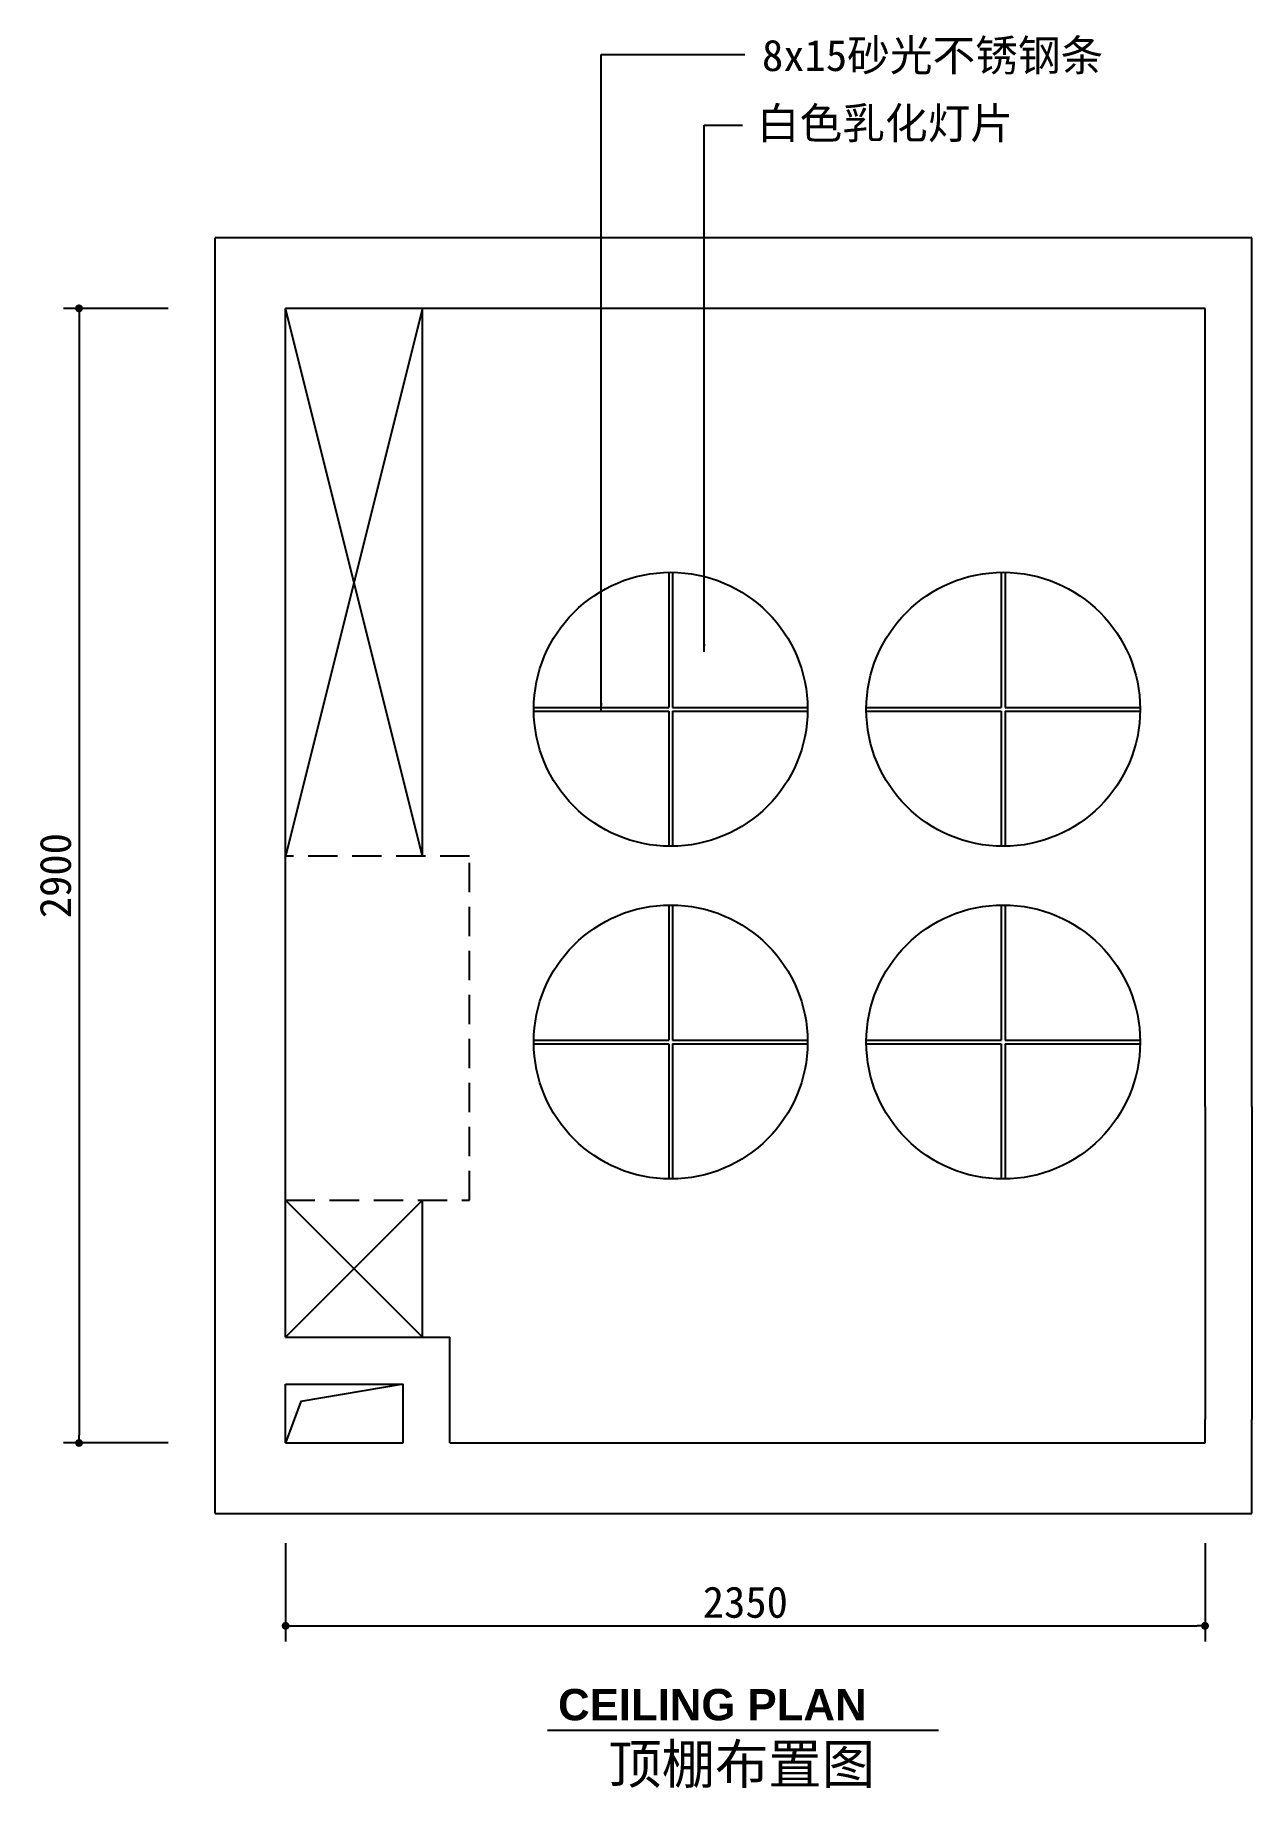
# Model space of a CAD drawing. Extents: x 4313 to 7424, y 1025 to 5504.
import ezdxf

# ---------------------------------------------------------------- set-up
doc = ezdxf.new("R2010")
doc.units = 0
doc.header["$LTSCALE"] = 300
doc.header["$MEASUREMENT"] = 0
doc.header["$PDMODE"] = 3
doc.linetypes.add('HIDDEN2', pattern=[0.1875, 0.125, -0.0625])
doc.layers.get('0').update_dxf_attribs({"linetype": 'CONTINUOUS'})
doc.layers.get('DEFPOINTS').update_dxf_attribs({"linetype": 'CONTINUOUS'})
for name, color, linetype in [('2', 2, 'CONTINUOUS'), ('3', 3, 'CONTINUOUS'), ('4', 4, 'CONTINUOUS'), ('DIM', 3, 'CONTINUOUS'), ('TEXT', 3, 'CONTINUOUS')]:
    doc.layers.add(name, color=color, linetype=linetype)
doc.styles.add('HT', font='swisseb.ttf')
doc.styles.add('HZ', font='')
doc.styles.get('HZ').set_extended_font_data('仿宋_GB2312')
doc.dimstyles.new('D25', dxfattribs={"dimscale": 40, "dimtxt": 2, "dimasz": 0.5, "dimexe": 1, "dimexo": 1, "dimgap": 0.5, "dimtad": 1, "dimdec": 0, "dimzin": 0, "dimtxsty": 'HZ', "dimblk": '_DIMX', "dimblk1": 'DOT', "dimblk2": 'DOT', "dimsah": 1, "dimcen": 0, "dimclrd": 3, "dimclre": 3, "dimclrt": 3, "dimazin": 3, "dimtfac": 0.5, "dimtdec": 0, "dimtix": 1, "dimtofl": 0, "dimtmove": 0, "dimatfit": 3, "dimtolj": 1, "dimtzin": 0})

# ---------------------------------------------------------------- blocks, each defined once
blk = doc.blocks.new('_DOT')
at = {"color": 0, "linetype": 'BYBLOCK'}
blk.add_line((-0.5, 0), (-1, 0), dxfattribs=at)
at = {"color": 0, "linetype": 'BYBLOCK', "const_width": 0.5}
blk.add_lwpolyline([(-0.25, 0, 1), (0.25, 0, 1)], format="xyb", close=True, dxfattribs=at)
blk = doc.blocks.new('*D4')
at = {"color": 3, "linetype": 'BYBLOCK'}
for p, q in [((4653.5, 4805.7), (4385.9, 4805.7)), ((4425.9, 4785.7), (4425.9, 1926.9)), ((4653.5, 1906.9), (4385.9, 1906.9))]:
    blk.add_line(p, q, dxfattribs=at)
at = {"layer": 'DEFPOINTS', "color": 0, "linetype": 'BYBLOCK'}
for p in [(4693.5, 4805.7), (4425.9, 1906.9), (4693.5, 1906.9)]:
    blk.add_point(p, dxfattribs=at)
at = {"color": 3, "linetype": 'BYBLOCK', "xscale": 20, "yscale": 20, "zscale": 20}
for p, rotation in [((4425.9, 4805.7), 90), ((4425.9, 1906.9), 270)]:
    blk.add_blockref('_DOT', p, dxfattribs=dict(at, rotation=rotation))
at = {"color": 3, "linetype": 'BYBLOCK', "insert": (4365.9, 3356.3), "char_height": 80, "attachment_point": 5, "rotation": 90, "style": 'HZ'}
blk.add_mtext('\\A1;2900', dxfattribs=at)
blk = doc.blocks.new('_DIMX')
blk.add_line((-150, 0), (150, 0))
at = {"const_width": 50}
blk.add_lwpolyline([(-70, -70), (70, 70)], dxfattribs=at)
blk = doc.blocks.new('*D5')
at = {"color": 3, "linetype": 'BYBLOCK'}
for p, q in [((4954, 1650.5), (4954, 1399.6)), ((7304, 1650.5), (7304, 1399.6)), ((4974, 1439.6), (7284, 1439.6))]:
    blk.add_line(p, q, dxfattribs=at)
at = {"layer": 'DEFPOINTS', "color": 0, "linetype": 'BYBLOCK'}
for p in [(4954, 1690.5), (7304, 1690.5), (7304, 1439.6)]:
    blk.add_point(p, dxfattribs=at)
at = {"color": 3, "linetype": 'BYBLOCK', "xscale": 20, "yscale": 20, "zscale": 20, "rotation": 180}
blk.add_blockref('_DOT', (4954, 1439.6), dxfattribs=at)
at = {"color": 3, "linetype": 'BYBLOCK', "xscale": 20, "yscale": 20, "zscale": 20}
blk.add_blockref('_DOT', (7304, 1439.6), dxfattribs=at)
at = {"color": 3, "linetype": 'BYBLOCK', "insert": (6129, 1499.6), "char_height": 80, "attachment_point": 5, "style": 'HZ'}
blk.add_mtext('\\A1;2350', dxfattribs=at)

msp = doc.modelspace()

# ---------------------------------------------------------------- linework, layer by layer
at = {"layer": '2'}
for p, q in [((6714, 4985.7), (4774, 4985.7)), ((4774, 1726.9), (4774, 4985.7)), ((7424, 4985.7), (6714, 4985.7)), ((7424, 2766.9), (7424, 4985.7)), ((6714, 4805.7), (4954, 4805.7)), ((4954, 2176.9), (4954, 4805.7)), ((7304, 4805.7), (6714, 4805.7)), ((7304, 2766.9), (7304, 4805.7)), ((7304, 2766.9), (7304, 1966.9)), ((7424, 2766.9), (7424, 1966.9)), ((4954, 2176.9), (5374, 2176.9)), ((5374, 1906.9), (5374, 2176.9)), ((4954, 1906.9), (4954, 2056.9)), ((4954, 2056.9), (5254, 2056.9)), ((5254, 1906.9), (5254, 2056.9)), ((7304, 1906.9), (7304, 1966.9)), ((7424, 1726.9), (7424, 1966.9)), ((4954, 1906.9), (5254, 1906.9)), ((5374, 1906.9), (7304, 1906.9)), ((4774, 1726.9), (7424, 1726.9))]:
    msp.add_line(p, q, dxfattribs=at)
at = {"layer": '3'}
for p, q in [((5304, 3405.7), (4954, 4805.7)), ((5304, 4805.7), (4954, 3405.7)), ((5933.2, 4131.3), (5933.2, 3786.3)), ((5943.2, 4131.3), (5943.2, 3786.3)), ((6783.2, 4131.3), (6783.2, 3786.3)), ((6793.2, 4131.3), (6793.2, 3786.3)), ((5588.2, 3786.3), (5933.2, 3786.3)), ((5588.2, 3776.3), (5933.2, 3776.3)), ((5933.2, 3776.3), (5933.2, 3431.3)), ((5943.2, 3786.3), (6288.2, 3786.3)), ((5943.2, 3776.3), (5943.2, 3431.3)), ((5943.2, 3776.3), (6288.2, 3776.3)), ((6438.2, 3786.3), (6783.2, 3786.3)), ((6438.2, 3776.3), (6783.2, 3776.3)), ((6783.2, 3776.3), (6783.2, 3431.3)), ((6793.2, 3786.3), (7138.2, 3786.3)), ((6793.2, 3776.3), (6793.2, 3431.3)), ((6793.2, 3776.3), (7138.2, 3776.3)), ((5933.2, 3281.3), (5933.2, 2936.3)), ((5943.2, 3281.3), (5943.2, 2936.3)), ((6783.2, 3281.3), (6783.2, 2936.3)), ((6793.2, 3281.3), (6793.2, 2936.3)), ((5588.2, 2936.3), (5933.2, 2936.3)), ((5588.2, 2926.3), (5933.2, 2926.3)), ((5933.2, 2926.3), (5933.2, 2581.3)), ((5943.2, 2936.3), (6288.2, 2936.3)), ((5943.2, 2926.3), (5943.2, 2581.3)), ((5943.2, 2926.3), (6288.2, 2926.3)), ((6438.2, 2936.3), (6783.2, 2936.3)), ((6438.2, 2926.3), (6783.2, 2926.3)), ((6783.2, 2926.3), (6783.2, 2581.3)), ((6793.2, 2936.3), (7138.2, 2936.3)), ((6793.2, 2926.3), (6793.2, 2581.3)), ((6793.2, 2926.3), (7138.2, 2926.3)), ((4954, 2526.9), (5304, 2176.9)), ((5304, 2526.9), (4954, 2176.9))]:
    msp.add_line(p, q, dxfattribs=at)
at = {"layer": '3', "linetype": 'HIDDEN2', "ltscale": 2}
for p, q in [((5424, 3405.7), (4954, 3405.7)), ((5424, 2526.9), (5424, 3405.7)), ((4954, 2526.9), (5424, 2526.9))]:
    msp.add_line(p, q, dxfattribs=at)
at = {"layer": '3'}
msp.add_lwpolyline([(5254, 2056.9), (4992.6, 2012.7), (4954, 1906.9)], dxfattribs=at)
at = {"layer": '4', "ltscale": 2}
for p, q in [((5304, 3405.7), (5304, 4805.7)), ((5304, 2176.9), (5304, 2526.9))]:
    msp.add_line(p, q, dxfattribs=at)
at = {"layer": '4'}
for centre in [(5938.2, 3781.3), (6788.2, 3781.3), (5938.2, 2931.3), (6788.2, 2931.3)]:
    msp.add_circle(centre, 350, dxfattribs=at)
at = {"layer": 'TEXT', "color": 6}
msp.add_line((5622.9, 1172.7), (6622.9, 1172.7), dxfattribs=at)

# ---------------------------------------------------------------- texts
at = {"layer": 'TEXT', "style": 'HZ'}
for s, p in [('8x15砂光不锈钢条', (6171.6, 5412.1)), ('白色乳化灯片', (6158.5, 5238.8))]:
    msp.add_text(s, height=80, dxfattribs=at).set_placement(p)
at = {"layer": 'TEXT', "linetype": 'BYBLOCK'}
for s, height, style, p in [('CEILING PLAN', 80, 'HT', (5650.4, 1198.3)), ('顶棚布置图', 100, 'HZ', (5778.7, 1036.6))]:
    msp.add_text(s, height=height, dxfattribs=dict(at, style=style)).set_placement(p)

# ---------------------------------------------------------------- dimensions: what is measured, and where the dimension line sits
at = {"layer": 'DIM'}
dim = msp.add_linear_dim(base=(4425.9, 1906.9), p1=(4693.5, 4805.7), p2=(4693.5, 1906.9), angle=90, text='2900', dimstyle='D25', override={"dimscale": 40}, dxfattribs=at)
dim.commit()
dim.dimension.update_dxf_attribs({"geometry": '*D4', "text_midpoint": (4365.9, 3356.3)})
dim = msp.add_linear_dim(base=(7304, 1439.6), p1=(4954, 1690.5), p2=(7304, 1690.5), text='2350', dimstyle='D25', override={"dimscale": 40}, dxfattribs=at)
dim.commit()
dim.dimension.update_dxf_attribs({"geometry": '*D5', "text_midpoint": (6129, 1499.6)})

# ---------------------------------------------------------------- leaders
at = {"layer": 'TEXT', "color": 3}
for points in [[(5760.7, 3776.3), (5760.7, 5454.1), (6127.6, 5454.1)], [(6024, 3927.8), (6024, 5274.1), (6121.5, 5274.1)]]:
    msp.add_leader(points, dimstyle='D25', dxfattribs=at)

doc.saveas('drawing.dxf')
